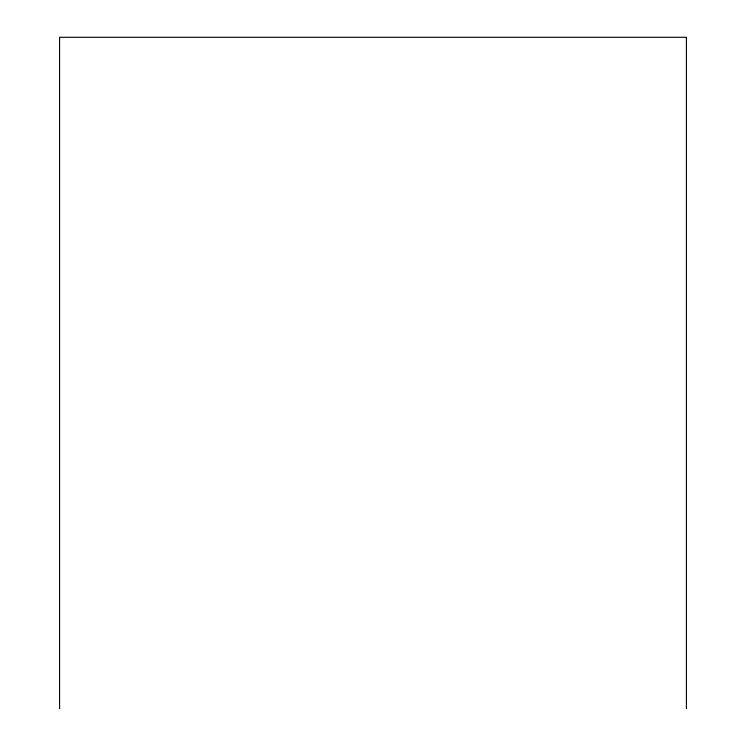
<?xml version="1.0" encoding="UTF-8"?>
<svg xmlns="http://www.w3.org/2000/svg" width="746" height="746" viewBox="0 0 746 746"><rect width="100%" height="100%" fill="white"/><g stroke="black" fill="none" stroke-linecap="round" stroke-linejoin="round"><path stroke-width="1.12" d="M686.413 708.7L686.413 37.3L59.587 37.3L59.587 708.7"/></g></svg>
